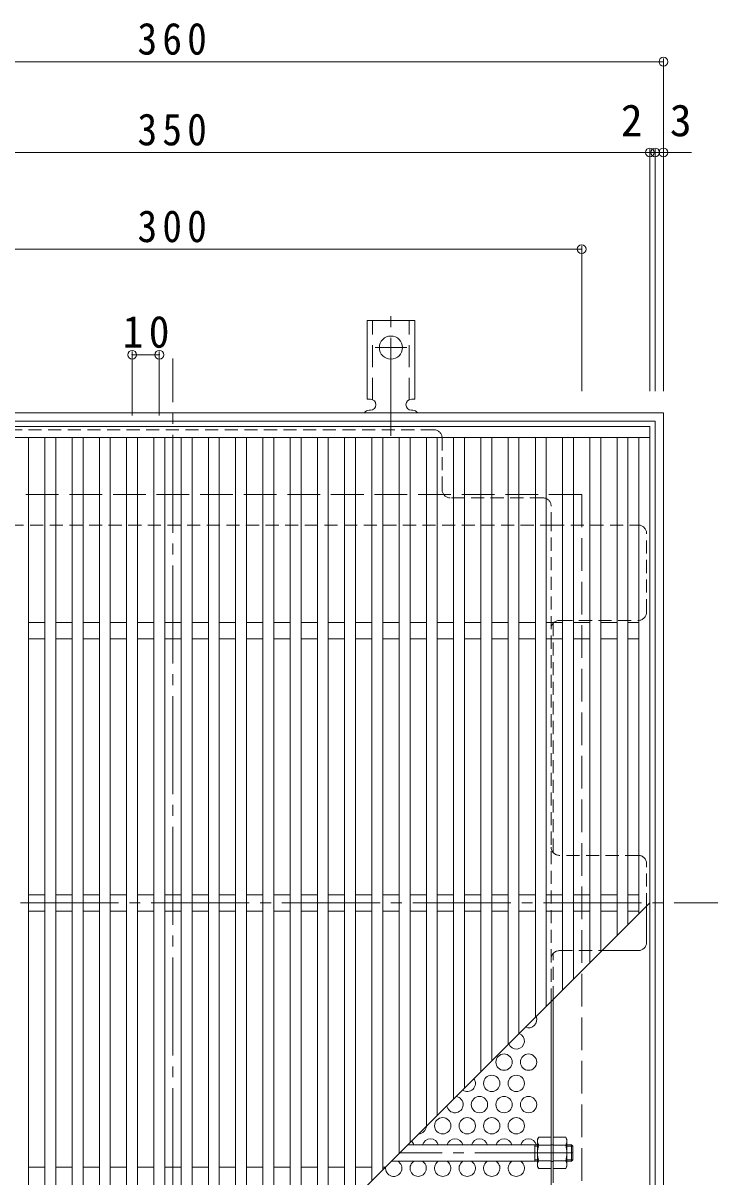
# Model space of a CAD drawing. Units: millimetres at full size, sheet at 1:4. Extents: x -822 to 976, y -780 to 766.
# Drawn here: x -549.7 to -294.7, y 342.5 to 766.4 of the extents above; entities that cross this region are included whole.
import ezdxf
from ezdxf.enums import TextEntityAlignment as Align

# ---------------------------------------------------------------- set-up
doc = ezdxf.new("R2010")
doc.units = ezdxf.units.MM
doc.header["$LTSCALE"] = 4
doc.header["$PDMODE"] = 32
doc.header["$PDSIZE"] = 3.2
for name, pattern in [('CHAIN2', [12, 9, -1, 1, -1]), ('DASHED1', [1.8, 1.2, -0.6]), ('DASHED2', [3, 2, -1]), ('DASHED3', [4, 3, -1])]:
    doc.linetypes.add(name, pattern=pattern)
for name, color, linetype, lineweight in [('A-1', 2, 'DASHED3', 9), ('A-2', 3, 'Continuous', 9), ('A-4', 7, 'Continuous', 9), ('A-6', 2, 'Continuous', 9), ('A-7', 2, 'Continuous', 9), ('A-A', 3, 'Continuous', 9), ('A-B', 2, 'Continuous', 9)]:
    doc.layers.add(name, color=color, linetype=linetype, lineweight=lineweight)
doc.styles.add('ＭＳ ゴシック', font='')
doc.styles.get('ＭＳ ゴシック').set_extended_font_data('MS Gothic')

msp = doc.modelspace()

# ---------------------------------------------------------------- linework, layer by layer
at = {"layer": 'A-1'}
for q in [(-644.713, 593.162), (-344.713, 293.162)]:
    msp.add_line((-344.713, 593.162), q, dxfattribs=at)
at = {"layer": 'A-1', "linetype": 'Continuous'}
for points in [[(-674.713, 623.162), (-674.713, 263.162), (-314.713, 263.162), (-314.713, 623.162)], [(-671.713, 620.162), (-671.713, 266.162), (-317.713, 266.162), (-317.713, 620.162)]]:
    msp.add_lwpolyline(points, close=True, dxfattribs=at)
at = {"layer": 'A-2'}
for p, q in [((-319.713, 618.161), (-669.713, 618.161)), ((-319.713, 618.161), (-319.713, 268.162)), ((-319.713, 614.161), (-669.713, 614.161)), ((-547.713, 614.161), (-547.713, 272.161)), ((-541.713, 614.161), (-541.713, 272.161)), ((-537.713, 614.161), (-537.713, 272.161)), ((-531.713, 614.161), (-531.713, 272.161)), ((-527.713, 614.161), (-527.713, 272.161)), ((-521.713, 614.161), (-521.713, 272.161)), ((-517.713, 614.161), (-517.713, 272.161)), ((-511.713, 614.161), (-511.713, 272.161)), ((-507.713, 614.161), (-507.713, 272.161)), ((-501.713, 614.161), (-501.713, 272.161)), ((-497.713, 614.161), (-497.713, 272.161)), ((-491.713, 614.161), (-491.713, 272.161)), ((-487.713, 614.161), (-487.713, 275.162)), ((-481.713, 614.161), (-481.713, 281.162)), ((-477.713, 614.161), (-477.713, 285.162)), ((-471.713, 614.161), (-471.713, 291.162)), ((-467.713, 614.161), (-467.713, 295.162)), ((-461.713, 614.161), (-461.713, 301.162)), ((-457.713, 614.161), (-457.713, 305.162)), ((-451.713, 614.161), (-451.713, 311.162)), ((-447.713, 614.161), (-447.713, 315.162)), ((-441.713, 614.161), (-441.713, 321.162)), ((-437.713, 614.161), (-437.713, 325.162)), ((-431.713, 614.161), (-431.713, 331.162)), ((-427.713, 614.161), (-427.713, 335.162)), ((-421.713, 614.161), (-421.713, 341.162)), ((-417.713, 614.161), (-417.713, 345.162)), ((-411.713, 614.161), (-411.713, 351.162)), ((-407.713, 614.161), (-407.713, 355.162)), ((-401.713, 614.161), (-401.713, 361.162)), ((-397.713, 614.161), (-397.713, 365.162)), ((-391.713, 614.161), (-391.713, 371.162)), ((-387.713, 614.161), (-387.713, 375.162)), ((-381.713, 614.161), (-381.713, 381.162)), ((-377.713, 614.161), (-377.713, 385.162)), ((-371.713, 614.161), (-371.713, 391.162)), ((-367.713, 614.161), (-367.713, 395.162)), ((-361.713, 614.161), (-361.713, 401.162)), ((-357.713, 614.161), (-357.713, 405.162)), ((-351.713, 614.161), (-351.713, 411.162)), ((-347.713, 614.161), (-347.713, 415.162)), ((-341.713, 614.161), (-341.713, 421.162)), ((-337.713, 614.161), (-337.713, 425.162)), ((-331.713, 614.161), (-331.713, 431.162)), ((-327.713, 614.161), (-327.713, 435.162)), ((-323.713, 439.162), (-323.713, 614.161)), ((-541.713, 546.161), (-547.713, 546.161)), ((-531.713, 546.161), (-537.713, 546.161)), ((-521.713, 546.161), (-527.713, 546.161)), ((-511.713, 546.161), (-517.713, 546.161)), ((-501.713, 546.161), (-507.713, 546.161)), ((-491.713, 546.161), (-497.713, 546.161)), ((-481.713, 546.161), (-487.713, 546.161)), ((-471.713, 546.161), (-477.713, 546.161)), ((-461.713, 546.161), (-467.713, 546.161)), ((-451.713, 546.161), (-457.713, 546.161)), ((-441.713, 546.161), (-447.713, 546.161)), ((-431.713, 546.161), (-437.713, 546.161)), ((-421.713, 546.161), (-427.713, 546.161)), ((-411.713, 546.161), (-417.713, 546.161)), ((-401.713, 546.161), (-407.713, 546.161)), ((-391.713, 546.161), (-397.713, 546.161)), ((-381.713, 546.161), (-387.713, 546.161)), ((-371.713, 546.161), (-377.713, 546.161)), ((-361.713, 546.161), (-367.713, 546.161)), ((-351.713, 546.161), (-357.713, 546.161)), ((-341.713, 546.161), (-347.713, 546.161)), ((-331.713, 546.161), (-337.713, 546.161)), ((-323.713, 546.161), (-327.713, 546.161)), ((-541.713, 540.161), (-547.713, 540.161)), ((-531.713, 540.161), (-537.713, 540.161)), ((-521.713, 540.161), (-527.713, 540.161)), ((-511.713, 540.161), (-517.713, 540.161)), ((-501.713, 540.161), (-507.713, 540.161)), ((-491.713, 540.161), (-497.713, 540.161)), ((-481.713, 540.161), (-487.713, 540.161)), ((-471.713, 540.161), (-477.713, 540.161)), ((-461.713, 540.161), (-467.713, 540.161)), ((-451.713, 540.161), (-457.713, 540.161)), ((-441.713, 540.161), (-447.713, 540.161)), ((-431.713, 540.161), (-437.713, 540.161)), ((-421.713, 540.161), (-427.713, 540.161)), ((-411.713, 540.161), (-417.713, 540.161)), ((-401.713, 540.161), (-407.713, 540.161)), ((-391.713, 540.161), (-397.713, 540.161)), ((-381.713, 540.161), (-387.713, 540.161)), ((-371.713, 540.161), (-377.713, 540.161)), ((-361.713, 540.161), (-367.713, 540.161)), ((-351.713, 540.161), (-357.713, 540.161)), ((-341.713, 540.161), (-347.713, 540.161)), ((-331.713, 540.161), (-337.713, 540.161)), ((-323.713, 540.161), (-327.713, 540.161)), ((-541.713, 446.161), (-547.713, 446.161)), ((-531.713, 446.161), (-537.713, 446.161)), ((-521.713, 446.161), (-527.713, 446.161)), ((-511.713, 446.161), (-517.713, 446.161)), ((-501.713, 446.161), (-507.713, 446.161)), ((-491.713, 446.161), (-497.713, 446.161)), ((-481.713, 446.161), (-487.713, 446.161)), ((-471.713, 446.161), (-477.713, 446.161)), ((-461.713, 446.161), (-467.713, 446.161)), ((-451.713, 446.161), (-457.713, 446.161)), ((-441.713, 446.161), (-447.713, 446.161)), ((-431.713, 446.161), (-437.713, 446.161)), ((-421.713, 446.161), (-427.713, 446.161)), ((-411.713, 446.161), (-417.713, 446.161)), ((-401.713, 446.161), (-407.713, 446.161)), ((-391.713, 446.161), (-397.713, 446.161)), ((-381.713, 446.161), (-387.713, 446.161)), ((-371.713, 446.161), (-377.713, 446.161)), ((-361.713, 446.161), (-367.713, 446.161)), ((-351.713, 446.161), (-357.713, 446.161)), ((-341.713, 446.161), (-347.713, 446.161)), ((-331.713, 446.161), (-337.713, 446.161)), ((-323.713, 446.161), (-327.713, 446.161)), ((-494.713, 268.162), (-319.713, 443.162)), ((-541.713, 440.161), (-547.713, 440.161)), ((-531.713, 440.161), (-537.713, 440.161)), ((-521.713, 440.161), (-527.713, 440.161)), ((-511.713, 440.161), (-517.713, 440.161)), ((-501.713, 440.161), (-507.713, 440.161)), ((-491.713, 440.161), (-497.713, 440.161)), ((-481.713, 440.161), (-487.713, 440.161)), ((-471.713, 440.161), (-477.713, 440.161)), ((-461.713, 440.161), (-467.713, 440.161)), ((-451.713, 440.161), (-457.713, 440.161)), ((-441.713, 440.161), (-447.713, 440.161)), ((-431.713, 440.161), (-437.713, 440.161)), ((-421.713, 440.161), (-427.713, 440.161)), ((-411.713, 440.161), (-417.713, 440.161)), ((-401.713, 440.161), (-407.713, 440.161)), ((-391.713, 440.161), (-397.713, 440.161)), ((-381.713, 440.161), (-387.713, 440.161)), ((-371.713, 440.161), (-377.713, 440.161)), ((-361.713, 440.161), (-367.713, 440.161)), ((-351.713, 440.161), (-357.713, 440.161)), ((-341.713, 440.161), (-347.713, 440.161)), ((-331.713, 440.161), (-337.713, 440.161)), ((-323.713, 440.161), (-327.713, 440.161)), ((-541.713, 346.161), (-547.713, 346.161)), ((-531.713, 346.161), (-537.713, 346.161)), ((-521.713, 346.161), (-527.713, 346.161)), ((-511.713, 346.161), (-517.713, 346.161)), ((-501.713, 346.161), (-507.713, 346.161)), ((-491.713, 346.161), (-497.713, 346.161)), ((-481.713, 346.161), (-487.713, 346.161)), ((-471.713, 346.161), (-477.713, 346.161)), ((-461.713, 346.161), (-467.713, 346.161)), ((-451.713, 346.161), (-457.713, 346.161)), ((-441.713, 346.161), (-447.713, 346.161)), ((-431.713, 346.161), (-437.713, 346.161)), ((-421.713, 346.161), (-427.713, 346.161)), ((-416.714, 346.161), (-417.713, 346.161))]:
    msp.add_line(p, q, dxfattribs=at)
at = {"layer": 'A-4'}
for p, q in [((-674.713, 752.179), (-314.713, 752.179)), ((-314.713, 753.379), (-314.713, 631.162)), ((-669.713, 718.859), (-319.713, 718.859)), ((-319.713, 720.059), (-319.713, 631.162)), ((-319.713, 718.859), (-317.713, 718.859)), ((-317.713, 720.059), (-317.713, 631.162)), ((-317.713, 718.859), (-314.713, 718.859)), ((-314.713, 718.859), (-304.346, 718.859)), ((-644.713, 683.315), (-344.713, 683.315)), ((-344.713, 684.515), (-344.713, 631.162)), ((-509.713, 645.735), (-509.713, 622.161)), ((-499.713, 644.535), (-509.713, 644.535)), ((-499.713, 645.735), (-499.713, 622.161))]:
    msp.add_line(p, q, dxfattribs=at)
for p in [(-314.713, 752.179), (-319.713, 718.859), (-317.713, 718.859), (-314.713, 718.859), (-344.713, 683.315), (-509.713, 644.535), (-499.713, 644.535)]:
    msp.add_point(p, dxfattribs=at)
at = {"layer": 'A-6'}
for centre in [(-373.213, 384.705), (-364.213, 384.705), (-377.713, 376.911), (-368.713, 376.911), (-382.213, 369.117), (-373.213, 369.117), (-364.213, 369.117), (-395.713, 361.323), (-386.713, 361.323), (-377.713, 361.323), (-368.713, 361.323)]:
    msp.add_circle(centre, 3, dxfattribs=at)
for centre, start, end in [((-364.213, 400.294), 247.61807, 22.38193), ((-368.713, 392.5), 201.92906, 68.07094), ((-386.713, 376.911), 235.16802, 34.83198), ((-391.213, 369.117), 188.13571, 81.86429), ((-404.713, 361.323), 273.15408, 356.84592), ((-400.213, 353.529), 16.06405, 163.93595), ((-391.213, 353.529), 16.06405, 163.93595), ((-382.213, 353.529), 16.06405, 163.93595), ((-373.213, 353.529), 16.06405, 163.93595), ((-364.213, 353.529), 16.06405, 163.93595), ((-409.213, 353.529), 16.06405, 46.80601), ((-413.713, 345.734), 171.10167, 61.01989), ((-404.713, 345.734), 118.98011, 61.01989), ((-395.713, 345.734), 118.98011, 61.01989), ((-386.713, 345.734), 118.98011, 61.01989), ((-377.713, 345.734), 118.98011, 61.01989), ((-368.713, 345.734), 118.98011, 61.01989)]:
    msp.add_arc(centre, 3, start, end, dxfattribs=at)
at = {"layer": 'A-7', "linetype": 'CHAIN2'}
for p, q in [((-494.713, 243.162), (-494.713, 643.162)), ((-694.713, 443.162), (-294.713, 443.162))]:
    msp.add_line(p, q, dxfattribs=at)
at = {"layer": 'A-7', "linetype": 'DASHED1'}
for p, q in [((-398.914, 616.966), (-590.512, 616.966)), ((-395.914, 594.966), (-395.914, 613.966)), ((-358.913, 591.966), (-392.914, 591.966)), ((-355.913, 581.966), (-355.913, 588.966)), ((-633.513, 581.966), (-355.913, 581.966)), ((-355.913, 581.966), (-323.909, 581.966)), ((-355.913, 406.962), (-355.913, 581.966)), ((-320.909, 549.965), (-320.909, 578.966)), ((-352.913, 546.965), (-323.909, 546.965)), ((-355.113, 546.009), (-355.113, 461.623)), ((-323.909, 460.663), (-352.913, 460.663)), ((-320.909, 441.966), (-320.909, 457.663)), ((-355.113, 407.762), (-355.113, 424.701)), ((-352.913, 425.662), (-337.213, 425.662)), ((-355.113, 354.359), (-355.913, 354.359)), ((-355.113, 348.159), (-355.913, 348.159))]:
    msp.add_line(p, q, dxfattribs=at)
at = {"layer": 'A-7'}
for p, q in [((-320.909, 428.662), (-320.909, 441.966)), ((-337.213, 425.662), (-323.909, 425.662)), ((-355.913, 297.359), (-355.913, 406.962)), ((-355.113, 340.32), (-355.113, 407.762))]:
    msp.add_line(p, q, dxfattribs=at)
at = {"layer": 'A-7', "linetype": 'DASHED1'}
for centre, start, end in [((-398.914, 613.966), 0, 90), ((-392.914, 594.966), 180, 270), ((-358.913, 588.966), 0, 90), ((-323.909, 578.966), 0, 90), ((-352.913, 543.965), 90, 180), ((-323.909, 549.965), 270, 0), ((-352.913, 463.663), 180, 270), ((-323.909, 457.663), 0, 90), ((-352.913, 422.662), 90, 180)]:
    msp.add_arc(centre, 3, start, end, dxfattribs=at)
at = {"layer": 'A-7'}
msp.add_arc((-323.909, 428.662), 3, 270, 0, dxfattribs=at)
at = {"layer": 'A-A', "color": 7, "linetype": 'CHAIN2'}
for p, q in [((-414.713, 614.694), (-414.713, 662.095)), ((-420.489, 647.162), (-408.937, 647.162))]:
    msp.add_line(p, q, dxfattribs=at)
at = {"layer": 'A-A'}
for p, q in [((-423.463, 628.162), (-423.463, 657.162)), ((-405.963, 657.162), (-423.463, 657.162)), ((-405.963, 628.162), (-405.963, 657.162)), ((-423.463, 628.162), (-422.213, 628.162)), ((-405.963, 628.162), (-407.213, 628.162)), ((-422.713, 624.162), (-422.213, 624.162)), ((-407.218, 624.162), (-406.705, 624.162))]:
    msp.add_line(p, q, dxfattribs=at)
at = {"layer": 'A-A', "linetype": 'DASHED2'}
for p, q in [((-421.463, 628.017), (-421.463, 657.162)), ((-407.963, 628.017), (-407.963, 657.162))]:
    msp.add_line(p, q, dxfattribs=at)
at = {"layer": 'A-A'}
msp.add_circle((-414.713, 647.162), 4.25, dxfattribs=at)
for centre, start, end in [((-422.213, 626.162), 270, 90), ((-407.213, 626.162), 90, 269.86671), ((-422.713, 622.162), 90.27597, 150.00049), ((-406.713, 622.162), 29.99928, 89.75838)]:
    msp.add_arc(centre, 2, start, end, dxfattribs=at)
at = {"layer": 'A-B'}
for p, q in [((-360.913, 356.359), (-360.48, 357.109)), ((-360.913, 346.359), (-360.913, 356.359)), ((-355.913, 357.109), (-360.48, 357.109)), ((-355.913, 345.609), (-355.913, 357.109)), ((-355.113, 345.609), (-355.113, 357.109)), ((-355.113, 357.109), (-350.546, 357.109)), ((-350.113, 356.359), (-350.546, 357.109)), ((-350.113, 346.359), (-350.113, 356.359)), ((-360.48, 354.222), (-355.913, 354.222)), ((-350.546, 354.222), (-355.113, 354.222)), ((-360.48, 348.495), (-355.913, 348.495)), ((-350.546, 348.495), (-355.113, 348.495)), ((-360.913, 346.359), (-360.48, 345.609)), ((-355.913, 345.609), (-360.48, 345.609)), ((-355.113, 345.609), (-350.546, 345.609)), ((-350.113, 346.359), (-350.546, 345.609))]:
    msp.add_line(p, q, dxfattribs=at)
at = {"layer": 'A-B', "color": 3}
for p, q in [((-360.913, 354.359), (-408.516, 354.359)), ((-361.913, 348.359), (-361.913, 354.359)), ((-361.913, 353.859), (-360.913, 353.859)), ((-348.413, 354.359), (-350.113, 354.359)), ((-350.113, 353.859), (-347.913, 353.859)), ((-348.413, 348.359), (-348.413, 354.359)), ((-348.413, 354.359), (-347.913, 353.859)), ((-347.913, 348.859), (-347.913, 353.859)), ((-360.913, 348.359), (-414.516, 348.359)), ((-361.913, 348.859), (-360.913, 348.859)), ((-350.113, 348.859), (-347.913, 348.859)), ((-348.413, 348.359), (-350.113, 348.359)), ((-348.413, 348.359), (-347.913, 348.859))]:
    msp.add_line(p, q, dxfattribs=at)
at = {"layer": 'A-B', "color": 3, "linetype": 'CHAIN2'}
msp.add_line((-347.913, 351.359), (-411.516, 351.359), dxfattribs=at)
at = {"layer": 'A-B'}
for centre, radius, start, end in [((-357.631, 355.464), 3.29, 149.99998, 176.07924), ((-353.395, 355.464), 3.29, 3.92076, 30.00002), ((-358.178, 355.699), 2.735, 180.2103, 212.68507), ((-351.23, 351.359), 9.683, 162.79973, 197.20026), ((-352.848, 355.699), 2.735, 327.31493, 359.7897), ((-359.796, 351.359), 9.683, 342.79974, 17.20027), ((-358.178, 347.019), 2.735, 147.31491, 179.78969), ((-352.848, 347.019), 2.735, 0.21031, 32.68509), ((-357.631, 347.253), 3.29, 183.92075, 210), ((-353.395, 347.253), 3.29, 330, 356.07925)]:
    msp.add_arc(centre, radius, start, end, dxfattribs=at)

# ---------------------------------------------------------------- texts
at = {"layer": 'A-4', "color": 2, "style": 'ＭＳ ゴシック'}
for s, p in [('2', (-330.338, 721.259)), ('3', (-312.346, 721.259))]:
    msp.add_text(s, height=11.73, dxfattribs=at).set_placement(p, align=Align.BOTTOM_LEFT)
at = {"layer": 'A-4', "color": 2, "char_height": 11.73, "attachment_point": 7, "style": 'ＭＳ ゴシック'}
for s, insert in [('\\T1.27;\\W0.9;360', (-507.713, 754.579)), ('\\T1.27;\\W0.9;350', (-507.713, 721.259)), ('\\T1.27;\\W0.9;300', (-507.713, 685.715)), ('\\T1.27;\\W0.95;10', (-513.213, 646.935))]:
    msp.add_mtext(s, dxfattribs=dict(at, insert=insert))

doc.saveas('drawing.dxf')
